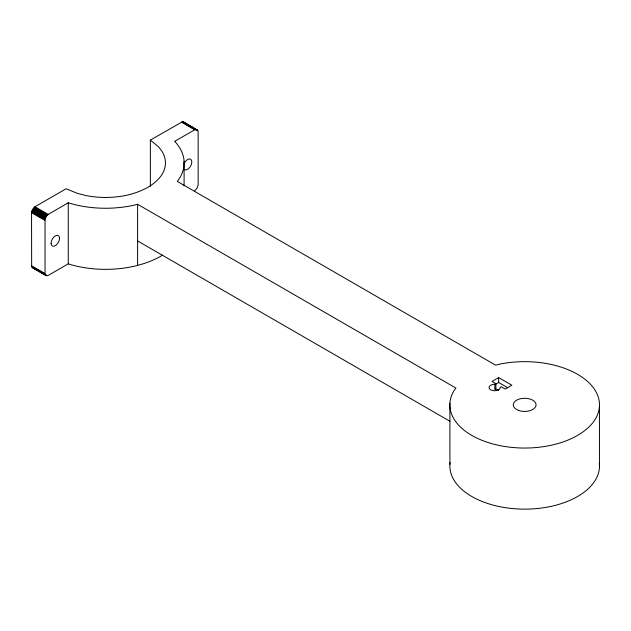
<?xml version="1.0" encoding="UTF-8"?>
<svg xmlns="http://www.w3.org/2000/svg" width="631" height="631" viewBox="0 0 631 631"><rect width="100%" height="100%" fill="white"/><g stroke="black" fill="none" stroke-linecap="round" stroke-linejoin="round"><path stroke-width="0.95" d="M137.597 265.383L137.597 204.286L137.006 204.468A78.567 45.361 0 0 1 68.874 203.001L68.258 202.772L48.193 214.398L46.292 216.401L45.046 219.004L45.046 274.438L46.292 275.597L48.193 275.416L68.258 263.868L68.874 264.089A78.567 45.361 0 0 0 137.006 265.564L137.597 265.383A78.52 45.329 0 0 0 162.766 255.05M494.862 389.169L494.87 384.287L495.903 383.695L495.903 388.578L494.862 389.169A5.608 3.242 0 0 1 498.624 390.116M45.905 275.431L32.678 267.796L31.653 266.329L31.55 212.679L32.339 210.036L34.965 206.763L66.105 188.748L77.613 193.449L85.816 195.515A59.858 34.555 0 0 0 129.521 194.569C141.115 191.477 152.789 186.295 160.448 176.712A59.858 34.555 0 0 0 162.088 151.479L158.507 146.747L150.359 140.098L182.004 121.988L183.787 122.146L197.645 130.365L198.142 131.769L198.142 184.899L197.014 188.188L194.727 190.814M494.87 384.287A5.608 3.242 0 0 0 489.041 387.481A5.608 3.242 0 0 0 494.728 390.763A5.608 3.242 0 0 0 500.265 387.402L501.298 386.803L505.234 389.051L511.851 385.233L498.624 377.59L492.014 381.416L495.903 383.695M495.319 384.389L498.624 382.481L507.718 387.734M197.014 129.781L194.727 129.797L174.661 141.344L175.047 141.699A78.567 45.361 0 0 1 177.595 181.034L177.279 181.381L495.627 365.175L499.965 364.087A74.821 43.192 0 0 1 599.024 400.015A74.821 43.192 0 0 1 516.292 447.773A74.821 43.192 0 0 1 454.052 390.589L455.945 388.081L137.597 204.286M34.46 267.954L32.678 267.796M183.392 121.972L197.353 130.033M182.966 121.893L197.645 130.365M182.501 121.893L197.874 130.767M182.004 121.988L195.231 129.623M181.499 122.162L194.727 129.797M137.597 240.939L449.974 421.295M34.965 206.763L48.193 214.398M34.46 207.173L47.688 214.808M33.964 207.646L47.191 215.281M33.498 208.183L46.726 215.818M33.072 208.766L46.292 216.401M32.678 209.382L45.905 217.025M32.339 210.036L45.566 217.671M32.047 210.699L45.274 218.334M31.818 211.369L45.046 219.004M31.653 212.032L44.88 219.667M31.55 212.679L44.777 220.314M31.55 265.801L44.777 273.436M31.653 266.329L44.88 273.972M31.818 266.803L45.046 274.438M45.542 274.722L47.191 275.676M32.047 267.205L46.726 275.684M32.339 267.544L46.292 275.597M183.787 122.146L184.418 122.729M599.442 406.459L599.45 467.555M498.624 377.59L498.624 382.481M449.903 403.241L449.911 464.337M184.094 161.197L184.094 185.829M150.359 140.098L150.359 186.413M68.258 202.772L68.258 263.868M183.897 164.115A5.987 3.455 -60 0 1 188.503 159.13A5.987 3.455 -60 0 1 191.777 161.639L191.777 162.372A5.987 3.455 -60 0 1 188.503 168.666A5.987 3.455 -60 0 1 183.897 169.005M599.324 462.941A74.821 43.192 0 0 1 524.282 509.138A74.821 43.192 0 0 1 450.1 462.499M51.103 243.59L51.103 242.856A5.987 3.455 -60 0 1 57.531 235.339A5.987 3.455 -60 0 1 57.531 243.684A5.987 3.455 -60 0 1 51.103 243.59M518.603 410.434A11.413 6.586 0 0 0 536.074 405.094A11.413 6.586 0 0 0 519.345 399.029A11.413 6.586 0 0 0 518.603 410.434"/></g></svg>
